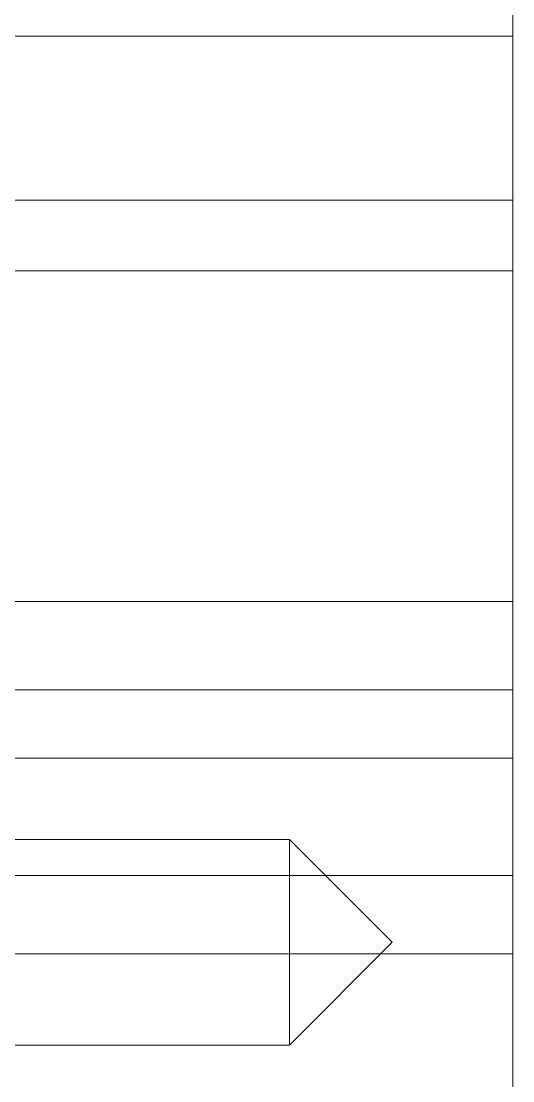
# Model space of a CAD drawing. Header units: millimetres. Extents: x 9328 to 11863, y 28633 to 29971.
# Drawn here: x 11216.3 to 11241.4, y 29297.4 to 29351.5 of the extents above; entities that cross this region are included whole.
import ezdxf

# ---------------------------------------------------------------- set-up
doc = ezdxf.new("R2010")
doc.units = ezdxf.units.MM
doc.linetypes.add('DASHED', pattern=[0])
doc.layers.add('LP', color=7, linetype='Continuous', true_color=0xffffff)

msp = doc.modelspace()

# ---------------------------------------------------------------- linework, layer by layer
at = {"layer": 'LP', "color": 135, "linetype": 'Continuous', "lineweight": 18}
msp.add_line((11241.444, 29770), (11241.444, 28990), dxfattribs=at)
at = {"layer": 'LP', "color": 5, "linetype": 'DASHED', "lineweight": 13, "ltscale": 1.77206}
for p, q in [((11241.444, 29350.79), (11208.444, 29350.79)), ((11208.444, 29338.79), (11241.444, 29338.79)), ((11241.444, 29321.9), (11209.444, 29321.9)), ((11230.024, 29309.753), (11190.191, 29309.753)), ((11235.277, 29304.5), (11230.024, 29309.753)), ((11230.024, 29299.247), (11230.024, 29309.753)), ((11209.444, 29307.9), (11241.444, 29307.9)), ((11230.024, 29299.247), (11235.277, 29304.5)), ((11190.191, 29299.247), (11230.024, 29299.247))]:
    msp.add_line(p, q, dxfattribs=at)
at = {"layer": 'LP', "color": 1, "linetype": 'DASHED', "lineweight": 13, "ltscale": 1.77206}
for p, q in [((11241.444, 29342.4), (11182.644, 29342.4)), ((11203.27, 29317.4), (11241.444, 29317.4))]:
    msp.add_line(p, q, dxfattribs=at)
at = {"layer": 'LP', "color": 31, "linetype": 'DASHED', "lineweight": 13, "ltscale": 1.77206}
for p, q in [((11241.444, 29313.901), (11204.444, 29313.901)), ((11241.444, 29303.901), (11204.444, 29303.901))]:
    msp.add_line(p, q, dxfattribs=at)

doc.saveas('drawing.dxf')
